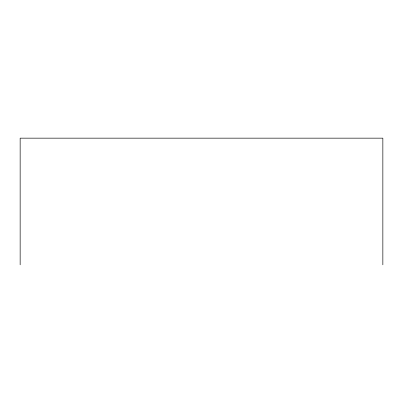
<?xml version="1.0" encoding="UTF-8"?>
<svg xmlns="http://www.w3.org/2000/svg" width="403" height="403" viewBox="0 0 403 403"><rect width="100%" height="100%" fill="white"/><g stroke="black" fill="none" stroke-linecap="round" stroke-linejoin="round"><path stroke-width="0.6" d="M382.85 264.842L382.85 138.158L20.15 138.158L20.15 264.842"/></g></svg>
